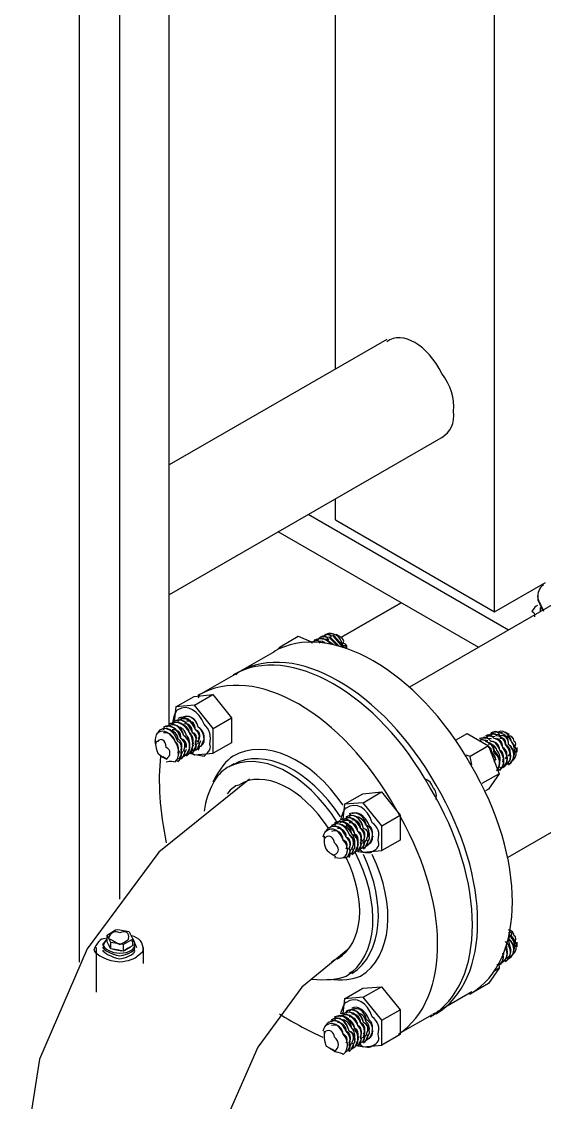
# Model space of a CAD drawing. Header units: inches. Extents: x 0.3 to 33.8, y 15.5 to 37.1.
# Drawn here: x 25.268 to 26.199, y 26.556 to 28.482 of the extents above; entities that cross this region are included whole.
import ezdxf

# ---------------------------------------------------------------- set-up
doc = ezdxf.new("R2010")
doc.units = ezdxf.units.IN
doc.header["$MEASUREMENT"] = 0

# ---------------------------------------------------------------- blocks, each defined once
blk = doc.blocks.new('60298_1')
at = {"transparency": 33554687}
for points in [[(26.1106, 27.4306), (26.1106, 31.1095)], [(25.8271, 27.8633), (25.8271, 30.575)], [(25.5312, 27.2297), (25.5312, 30.1722)], [(25.4429, 30.121), (25.4429, 26.9183)], [(25.3716, 26.8062), (25.3716, 30.0803)], [(25.9185, 27.916), (25.5312, 27.6924)], [(27.0505, 27.9263), (25.9588, 27.2963)], [(26.0187, 27.7425), (25.5312, 27.461)], [(25.8271, 27.5943), (25.8271, 27.632)], [(27.2261, 27.6232), (26.1344, 26.9926)], [(26.1354, 27.398), (25.7786, 27.6036)], [(25.8271, 27.5943), (26.1106, 27.4306)], [(26.0822, 27.367), (25.7254, 27.5731)], [(26.1106, 27.4306), (26.201, 27.4827)], [(26.1876, 27.4595), (26.1876, 27.4517)], [(26.1876, 27.4517), (26.1958, 27.4331)], [(25.9443, 27.4466), (25.8369, 27.3846)], [(25.8369, 27.3846), (25.9443, 27.4466)], [(26.1917, 27.4383), (26.1917, 27.4306)], [(25.7285, 27.3681), (25.761, 27.3872)], [(25.761, 27.3872), (25.7848, 27.3769)], [(25.7884, 27.3784), (25.7884, 27.3784)], [(25.8044, 27.3774), (25.7889, 27.3789)], [(25.7946, 27.382), (25.7946, 27.382)], [(25.8111, 27.381), (25.7956, 27.3825)], [(25.8013, 27.3856), (25.8013, 27.3856)], [(25.8173, 27.3846), (25.8018, 27.3861)], [(25.808, 27.3748), (25.8044, 27.3774)], [(25.809, 27.3748), (25.8059, 27.3763)], [(25.8065, 27.3753), (25.8065, 27.3753)], [(25.8075, 27.3892), (25.8075, 27.3892)], [(25.824, 27.3882), (25.8085, 27.3898)], [(25.8194, 27.3727), (25.8101, 27.3805)], [(25.8209, 27.3727), (25.8111, 27.381)], [(25.823, 27.3722), (25.8121, 27.38)], [(25.8307, 27.3701), (25.8168, 27.3841)], [(25.8323, 27.3696), (25.8173, 27.3846)], [(25.8338, 27.3691), (25.8189, 27.3841)], [(25.8411, 27.367), (25.823, 27.3877)], [(25.8421, 27.367), (25.824, 27.3882)], [(25.8436, 27.3665), (25.825, 27.3877)], [(25.8364, 27.3851), (25.8287, 27.3898)], [(25.6577, 27.3247), (25.7197, 27.3603)], [(25.7285, 27.3681), (25.7233, 27.3624)], [(25.7305, 27.366), (25.7305, 27.366)], [(25.649, 27.3195), (25.587, 27.2839)], [(25.5431, 27.2612), (25.5756, 27.2798)], [(25.5756, 27.2798), (25.6087, 27.2829)], [(25.5761, 27.2638), (25.6087, 27.2829)], [(25.6087, 27.2829), (25.6422, 27.2416)], [(25.5431, 27.2612), (25.54, 27.2343)], [(25.5761, 27.2638), (25.5431, 27.2612)], [(25.6092, 27.2224), (25.5761, 27.2638)], [(25.5498, 27.2405), (25.5498, 27.2405)], [(25.5565, 27.2441), (25.5565, 27.2441)], [(25.6092, 27.2224), (25.6422, 27.2416)], [(25.6422, 27.2416), (25.6422, 27.1971)], [(25.5178, 27.2219), (25.5178, 27.2219)], [(25.524, 27.2255), (25.524, 27.2255)], [(25.5307, 27.2297), (25.5307, 27.2297)], [(25.5369, 27.2333), (25.5369, 27.2333)], [(25.54, 27.2354), (25.54, 27.2354)], [(25.5436, 27.2369), (25.5436, 27.2369)], [(25.6092, 27.1786), (25.6092, 27.2224)], [(25.5069, 27.1951), (25.5069, 27.2039)], [(25.5813, 27.1982), (25.5813, 27.2013)], [(25.5813, 27.1863), (25.5875, 27.2008)], [(25.5875, 27.1899), (25.5942, 27.2044)], [(25.5875, 27.2023), (25.5875, 27.2023)], [(26.0419, 27.2023), (26.0616, 27.2137)], [(26.0616, 27.2137), (26.0998, 27.1915)], [(26.0987, 27.2002), (26.0858, 27.2028)], [(26.0977, 27.1997), (26.0864, 27.2023)], [(26.0884, 27.2049), (26.0884, 27.2049)], [(26.1049, 27.2039), (26.0894, 27.2054)], [(26.0951, 27.2085), (26.0951, 27.2085)], [(26.1117, 27.2075), (26.0956, 27.209)], [(26.1013, 27.2121), (26.1013, 27.2121)], [(26.1179, 27.2111), (26.1024, 27.2126)], [(26.108, 27.2157), (26.108, 27.2157)], [(26.1246, 27.2147), (26.1086, 27.2162)], [(26.1086, 27.2018), (26.1086, 27.2018)], [(26.1153, 27.2054), (26.1153, 27.2054)], [(26.1215, 27.209), (26.1215, 27.209)], [(26.1282, 27.2132), (26.1282, 27.2132)], [(26.137, 27.2116), (26.1292, 27.2162)], [(25.5483, 27.1765), (25.5493, 27.1827)], [(25.5488, 27.1677), (25.5555, 27.1822)], [(25.5555, 27.1713), (25.5617, 27.1858)], [(25.5555, 27.1837), (25.5555, 27.1837)], [(25.5617, 27.1755), (25.5684, 27.1894)], [(25.5617, 27.1873), (25.5617, 27.1873)], [(25.5684, 27.1791), (25.5746, 27.1935)], [(25.5684, 27.1909), (25.5684, 27.1909)], [(25.5699, 27.1801), (25.5761, 27.1755)], [(25.5746, 27.1946), (25.5751, 27.1977)], [(25.5746, 27.1827), (25.5813, 27.1971)], [(25.5746, 27.1827), (25.5746, 27.1827)], [(25.5813, 27.1863), (25.5813, 27.1863)], [(25.5875, 27.1899), (25.5875, 27.1899)], [(25.6422, 27.1971), (25.6092, 27.1786)], [(26.0998, 27.1915), (26.0672, 27.1724)], [(26.0998, 27.1915), (26.1189, 27.1419)], [(26.1024, 27.1982), (26.1024, 27.1982)], [(26.1132, 27.1662), (26.1034, 27.1863)], [(26.1499, 27.1889), (26.1499, 27.1801)], [(25.5198, 27.1724), (25.5276, 27.1677)], [(25.5488, 27.1677), (25.5488, 27.1677)], [(25.5555, 27.1713), (25.5555, 27.1713)], [(25.5617, 27.1755), (25.5617, 27.1755)], [(25.5684, 27.1791), (25.5684, 27.1791)], [(25.5761, 27.1755), (25.6092, 27.1786)], [(26.0672, 27.1724), (26.06, 27.1749)], [(26.0698, 27.1579), (26.0672, 27.1724)], [(26.139, 27.1615), (26.139, 27.1615)], [(25.6469, 27.1594), (25.6381, 27.1543)], [(26.1189, 27.1419), (26.0879, 27.1243)], [(26.1189, 27.1419), (26.0998, 27.1145)], [(26.1199, 27.1507), (26.1199, 27.1507)], [(26.1261, 27.1543), (26.1261, 27.1543)], [(26.1328, 27.1579), (26.1328, 27.1579)], [(25.6743, 27.1321), (25.5126, 27.0019), (25.3851, 26.83), (25.2999, 26.6332), (25.2684, 26.4282)], [(25.8431, 27.0877), (25.8762, 27.1063)], [(25.8762, 27.1063), (25.9092, 27.1094)], [(25.8767, 27.0902), (25.9092, 27.1094)], [(25.9092, 27.1094), (25.9423, 27.068)], [(26.0998, 27.1145), (26.0941, 27.1114)], [(25.8431, 27.0877), (25.8405, 27.0608)], [(25.8767, 27.0902), (25.8431, 27.0877)], [(25.9097, 27.0489), (25.8767, 27.0902)], [(25.8504, 27.067), (25.8504, 27.067)], [(25.8565, 27.0711), (25.8565, 27.0711)], [(25.9097, 27.0489), (25.9423, 27.068)], [(25.9423, 27.068), (25.9423, 27.0236)], [(25.8178, 27.0484), (25.8178, 27.0484)], [(25.8245, 27.0525), (25.8245, 27.0525)], [(25.8307, 27.0562), (25.8307, 27.0562)], [(25.8374, 27.0598), (25.8374, 27.0598)], [(25.8436, 27.0634), (25.8436, 27.0634)], [(25.9097, 27.005), (25.9097, 27.0489)], [(25.8075, 27.0216), (25.8075, 27.0303)], [(25.8813, 27.0128), (25.888, 27.0272)], [(25.888, 27.0169), (25.8942, 27.0309)], [(25.888, 27.0288), (25.888, 27.0288)], [(25.8488, 27.003), (25.8493, 27.0092)], [(25.8493, 26.9942), (25.856, 27.0087)], [(25.8555, 26.9983), (25.8622, 27.0123)], [(25.8555, 27.0102), (25.8555, 27.0102)], [(25.8622, 27.0019), (25.8684, 27.0164)], [(25.8622, 27.0138), (25.8622, 27.0138)], [(25.8684, 27.0056), (25.8751, 27.02)], [(25.8684, 27.0174), (25.8684, 27.0174)], [(25.8705, 27.0071), (25.8767, 27.0019)], [(25.8751, 27.021), (25.8751, 27.0241)], [(25.8751, 27.0092), (25.8813, 27.0236)], [(25.8751, 27.0092), (25.8751, 27.0092)], [(25.8813, 27.0252), (25.8813, 27.0252)], [(25.8813, 27.0128), (25.8813, 27.0128)], [(25.888, 27.0169), (25.888, 27.0169)], [(25.9423, 27.0236), (25.9097, 27.005)], [(25.8204, 26.9988), (25.8281, 26.9942)], [(25.8493, 26.9942), (25.8493, 26.9942)], [(25.8555, 26.9983), (25.8555, 26.9983)], [(25.8622, 27.0019), (25.8622, 27.0019)], [(25.8684, 27.0056), (25.8684, 27.0056)], [(25.8767, 27.0019), (25.9097, 27.005)], [(25.4207, 26.8542), (25.4357, 26.8635)], [(25.4269, 26.8408), (25.4207, 26.8542)], [(25.4207, 26.8424), (25.4207, 26.8542)], [(25.4357, 26.8635), (25.4398, 26.8641)], [(25.4398, 26.8641), (25.4599, 26.8604)], [(25.4599, 26.8604), (25.4599, 26.8604)], [(25.4599, 26.8599), (25.4661, 26.847)], [(25.414, 26.8367), (25.4207, 26.8481)], [(25.414, 26.8367), (25.414, 26.832)], [(25.4238, 26.8362), (25.4207, 26.8424)], [(25.4233, 26.8377), (25.4253, 26.8326)], [(25.4383, 26.8279), (25.4269, 26.8295), (25.4238, 26.8362)], [(25.4496, 26.8377), (25.4269, 26.8408)], [(25.4269, 26.8295), (25.4269, 26.8408)], [(25.4661, 26.847), (25.4496, 26.8377)], [(25.4496, 26.8258), (25.4496, 26.8377)], [(25.4522, 26.8274), (25.462, 26.8331)], [(25.4661, 26.8357), (25.4579, 26.831)], [(25.4656, 26.8486), (25.4729, 26.832)], [(25.4661, 26.8357), (25.4661, 26.847)], [(26.1333, 26.8238), (26.1318, 26.8367)], [(26.1401, 26.8274), (26.1349, 26.8481)], [(26.1499, 26.8419), (26.1499, 26.8331)], [(25.4016, 26.7525), (25.4016, 26.832)], [(25.431, 26.8289), (25.4465, 26.8264)], [(25.4496, 26.8258), (25.4383, 26.8279)], [(25.4579, 26.831), (25.4496, 26.8258)], [(25.4853, 26.8036), (25.4853, 26.832)], [(25.8493, 26.8284), (25.7672, 26.7613), (25.6887, 26.6544), (25.6355, 26.533), (25.6185, 26.4282)], [(26.1271, 26.8196), (26.1271, 26.8238)], [(26.139, 26.815), (26.139, 26.815)], [(26.1189, 26.7954), (26.0998, 26.768)], [(26.1189, 26.7954), (26.1091, 26.7892)], [(26.1179, 26.8031), (26.1189, 26.7954)], [(26.1199, 26.8036), (26.1199, 26.8036)], [(26.1261, 26.8073), (26.1261, 26.8073)], [(26.1328, 26.8114), (26.1328, 26.8114)], [(25.8596, 26.7907), (25.8509, 26.7856)], [(25.8431, 26.7406), (25.8762, 26.7597)], [(25.8762, 26.7597), (25.9092, 26.7623)], [(25.8767, 26.7437), (25.9092, 26.7623)], [(25.9092, 26.7623), (25.9423, 26.721)], [(26.0998, 26.768), (26.0672, 26.7489)], [(25.8431, 26.7406), (25.8405, 26.7143)], [(25.8767, 26.7437), (25.8431, 26.7406)], [(25.9097, 26.7024), (25.8767, 26.7437)], [(26.0079, 26.7174), (26.0698, 26.7535)], [(26.0641, 26.7499), (26.0672, 26.7489)], [(26.0672, 26.7489), (26.0688, 26.7525)], [(25.8504, 26.7205), (25.8504, 26.7205)], [(25.8565, 26.7241), (25.8565, 26.7241)], [(25.9097, 26.7024), (25.9423, 26.721)], [(25.9423, 26.721), (25.9423, 26.6771)], [(25.8178, 26.7019), (25.8178, 26.7019)], [(25.8245, 26.7055), (25.8245, 26.7055)], [(25.8307, 26.7091), (25.8307, 26.7091)], [(25.8374, 26.7128), (25.8374, 26.7128)], [(25.8436, 26.7164), (25.8436, 26.7164)], [(25.9097, 26.658), (25.9097, 26.7024)], [(25.9991, 26.7122), (25.9433, 26.6802)], [(25.8075, 26.6745), (25.8075, 26.6833)], [(25.8813, 26.6663), (25.888, 26.6802)], [(25.888, 26.6699), (25.8942, 26.6843)], [(25.888, 26.6818), (25.888, 26.6818)], [(25.8488, 26.6559), (25.8493, 26.6621)], [(25.8493, 26.6477), (25.856, 26.6616)], [(25.8555, 26.6513), (25.8622, 26.6658)], [(25.8555, 26.6632), (25.8555, 26.6632)], [(25.8622, 26.6668), (25.8622, 26.6699)], [(25.8622, 26.6549), (25.8684, 26.6694)], [(25.8684, 26.6704), (25.8689, 26.6735)], [(25.8684, 26.6585), (25.8751, 26.673)], [(25.8705, 26.6601), (25.8767, 26.6549)], [(25.8751, 26.6627), (25.8813, 26.6766)], [(25.8751, 26.6745), (25.8751, 26.6745)], [(25.8751, 26.6627), (25.8751, 26.6627)], [(25.8813, 26.6782), (25.8813, 26.6782)], [(25.8813, 26.6663), (25.8813, 26.6663)], [(25.888, 26.6699), (25.888, 26.6699)], [(25.9423, 26.6771), (25.9097, 26.658)], [(25.8204, 26.6518), (25.8281, 26.6472)], [(25.8493, 26.6477), (25.8493, 26.6477)], [(25.8555, 26.6513), (25.8555, 26.6513)], [(25.8622, 26.6549), (25.8622, 26.6549)], [(25.8684, 26.6585), (25.8684, 26.6585)], [(25.8767, 26.6549), (25.9097, 26.658)]]:
    blk.add_lwpolyline(points, dxfattribs=at)
for points, knots in [([(26.0373, 27.7879), (26.0399, 27.8103), (26.0324, 27.8354), (26.0166, 27.855), (25.9915, 27.9062), (25.9467, 27.9321), (25.9185, 27.9119)], [0, 0, 0, 0, 1, 1, 1, 2, 2, 2, 2]), ([(26.1974, 27.4781), (26.1925, 27.4761), (26.1878, 27.4681), (26.187, 27.4574), (26.1878, 27.4513), (26.1927, 27.4431), (26.1974, 27.4316)], [0, 0, 0, 0, 1, 1, 1, 2, 2, 2, 2]), ([(26.187, 27.4419), (26.1838, 27.4413), (26.181, 27.4367), (26.1767, 27.4316), (26.181, 27.4297), (26.1816, 27.4276), (26.1819, 27.4213)], [0, 0, 0, 0, 1, 1, 1, 2, 2, 2, 2]), ([(25.8462, 27.3645), (25.8468, 27.3683), (25.8454, 27.3714), (25.8411, 27.3696), (25.8359, 27.3879), (25.8232, 27.3955), (25.8101, 27.3903)], [0, 0, 0, 0, 1, 1, 1, 2, 2, 2, 2]), ([(26.0683, 26.7499), (26.167, 26.8094), (26.167, 26.9906), (26.0683, 27.1579), (25.9735, 27.3258), (25.8166, 27.4164), (25.7171, 27.3593)], [0, 0, 0, 0, 1, 1, 1, 2, 2, 2, 2]), ([(25.7997, 27.3748), (25.7982, 27.3803), (25.7926, 27.3809), (25.7843, 27.3748), (25.7877, 27.3781), (25.787, 27.3776), (25.7843, 27.3748)], [0, 0, 0, 0, 1, 1, 1, 2, 2, 2, 2]), ([(25.8101, 27.38), (25.8047, 27.384), (25.799, 27.3846), (25.7946, 27.38), (25.7939, 27.3817), (25.7931, 27.381), (25.7894, 27.38)], [0, 0, 0, 0, 1, 1, 1, 2, 2, 2, 2]), ([(25.8152, 27.38), (25.8111, 27.3878), (25.8055, 27.3883), (25.7997, 27.3851), (25.8004, 27.3854), (25.7995, 27.3847), (25.7946, 27.38)], [0, 0, 0, 0, 1, 1, 1, 2, 2, 2, 2]), ([(25.8204, 27.3851), (25.8175, 27.3915), (25.8119, 27.392), (25.8049, 27.3851), (25.8068, 27.3891), (25.806, 27.3884), (25.8049, 27.3851)], [0, 0, 0, 0, 1, 1, 1, 2, 2, 2, 2]), ([(25.8462, 27.3645), (25.8494, 27.3681), (25.848, 27.372), (25.8411, 27.3748), (25.8435, 27.3798), (25.8402, 27.3834), (25.8359, 27.3851)], [0, 0, 0, 0, 1, 1, 1, 2, 2, 2, 2]), ([(26.0011, 26.7138), (26.0053, 26.7161), (26.0068, 26.7169), (26.0063, 26.7138), (26.1051, 26.7737), (26.1051, 26.9548), (26.0063, 27.1217), (25.9115, 27.2901), (25.7546, 27.3806), (25.6551, 27.3231), (25.6564, 27.3239), (25.6549, 27.323), (25.65, 27.318)], [0, 0, 0, 0, 1, 1, 1, 2, 2, 2, 3, 3, 3, 4, 4, 4, 4]), ([(25.934, 27.0804), (25.8407, 27.2492), (25.6838, 27.3398), (25.5829, 27.2818), (25.5858, 27.2831), (25.5845, 27.2824), (25.5829, 27.2767)], [0, 0, 0, 0, 1, 1, 1, 2, 2, 2, 2]), ([(25.6035, 27.194), (25.6066, 27.2092), (25.6031, 27.221), (25.5932, 27.2302), (25.5839, 27.2542), (25.5629, 27.2663), (25.5467, 27.256), (25.5431, 27.2549), (25.5396, 27.2461), (25.5364, 27.2302)], [0, 0, 0, 0, 1, 1, 1, 2, 2, 2, 3, 3, 3, 3]), ([(25.5777, 27.194), (25.5814, 27.2041), (25.5791, 27.2119), (25.5725, 27.2147), (25.5663, 27.2341), (25.5523, 27.2421), (25.5415, 27.2354)], [0, 0, 0, 0, 1, 1, 1, 2, 2, 2, 2]), ([(25.5829, 27.1992), (25.5878, 27.2078), (25.5855, 27.2156), (25.5777, 27.2199), (25.5727, 27.2378), (25.5587, 27.2459), (25.5467, 27.2405)], [0, 0, 0, 0, 1, 1, 1, 2, 2, 2, 2]), ([(25.5829, 27.1992), (25.587, 27.2073), (25.5847, 27.2152), (25.5777, 27.2199), (25.5719, 27.2373), (25.5579, 27.2454), (25.5467, 27.2354), (25.5483, 27.2399), (25.5475, 27.2392), (25.5467, 27.2354)], [0, 0, 0, 0, 1, 1, 1, 2, 2, 2, 3, 3, 3, 3]), ([(25.5932, 27.2044), (25.5943, 27.2115), (25.592, 27.2193), (25.5829, 27.225), (25.5792, 27.2415), (25.5652, 27.2496), (25.5519, 27.2405)], [0, 0, 0, 0, 1, 1, 1, 2, 2, 2, 2]), ([(25.5932, 27.1992), (25.5935, 27.211), (25.5912, 27.2189), (25.5829, 27.225), (25.5784, 27.241), (25.5643, 27.2491), (25.5519, 27.2405), (25.5548, 27.2436), (25.5539, 27.2429), (25.5519, 27.2405)], [0, 0, 0, 0, 1, 1, 1, 2, 2, 2, 3, 3, 3, 3]), ([(25.5519, 27.1786), (25.5549, 27.1887), (25.5525, 27.1966), (25.5467, 27.1992), (25.5397, 27.2187), (25.5257, 27.2268), (25.5157, 27.2199), (25.5152, 27.2208), (25.5137, 27.2191), (25.5106, 27.2147)], [0, 0, 0, 0, 1, 1, 1, 2, 2, 2, 3, 3, 3, 3]), ([(25.5519, 27.1786), (25.5557, 27.1892), (25.5533, 27.197), (25.5467, 27.1992), (25.5405, 27.2192), (25.5265, 27.2273), (25.5157, 27.2199)], [0, 0, 0, 0, 1, 1, 1, 2, 2, 2, 2]), ([(25.557, 27.1837), (25.5621, 27.1929), (25.5598, 27.2008), (25.5519, 27.2044), (25.547, 27.2229), (25.533, 27.231), (25.5209, 27.225)], [0, 0, 0, 0, 1, 1, 1, 2, 2, 2, 2]), ([(25.557, 27.1837), (25.5613, 27.1924), (25.559, 27.2003), (25.5519, 27.2044), (25.5462, 27.2224), (25.5322, 27.2305), (25.5209, 27.225), (25.5226, 27.225), (25.5217, 27.2243), (25.5209, 27.2199)], [0, 0, 0, 0, 1, 1, 1, 2, 2, 2, 3, 3, 3, 3]), ([(25.5674, 27.1889), (25.5685, 27.1966), (25.5662, 27.2045), (25.557, 27.2095), (25.5534, 27.2266), (25.5394, 27.2347), (25.526, 27.225)], [0, 0, 0, 0, 1, 1, 1, 2, 2, 2, 2]), ([(25.5674, 27.1889), (25.5677, 27.1962), (25.5654, 27.204), (25.557, 27.2095), (25.5526, 27.2262), (25.5386, 27.2342), (25.526, 27.225), (25.529, 27.2287), (25.5282, 27.228), (25.526, 27.225)], [0, 0, 0, 0, 1, 1, 1, 2, 2, 2, 3, 3, 3, 3]), ([(25.5725, 27.1889), (25.5742, 27.1999), (25.5718, 27.2077), (25.5674, 27.2147), (25.5591, 27.2299), (25.545, 27.238), (25.5364, 27.2302), (25.5355, 27.2324), (25.5346, 27.2317), (25.5312, 27.2302)], [0, 0, 0, 0, 1, 1, 1, 2, 2, 2, 3, 3, 3, 3]), ([(25.5519, 27.1837), (25.5558, 27.1922), (25.5538, 27.1988), (25.5467, 27.2044), (25.5462, 27.212), (25.5404, 27.2176), (25.5312, 27.2199)], [0, 0, 0, 0, 1, 1, 1, 2, 2, 2, 2]), ([(25.5777, 27.194), (25.5806, 27.2036), (25.5783, 27.2114), (25.5725, 27.2147), (25.5655, 27.2336), (25.5515, 27.2417), (25.5415, 27.2354), (25.5419, 27.2361), (25.541, 27.2355), (25.5364, 27.2302)], [0, 0, 0, 0, 1, 1, 1, 2, 2, 2, 3, 3, 3, 3]), ([(25.5725, 27.1889), (25.575, 27.2003), (25.5726, 27.2082), (25.5674, 27.2147), (25.5599, 27.2303), (25.5458, 27.2384), (25.5364, 27.2302)], [0, 0, 0, 0, 1, 1, 1, 2, 2, 2, 2]), ([(25.5622, 27.1889), (25.5622, 27.1959), (25.5603, 27.2026), (25.5519, 27.2044), (25.5527, 27.2157), (25.5469, 27.2213), (25.5364, 27.2199)], [0, 0, 0, 0, 1, 1, 1, 2, 2, 2, 2]), ([(25.5674, 27.1889), (25.5687, 27.1997), (25.5667, 27.2063), (25.5622, 27.2095), (25.5591, 27.2194), (25.5533, 27.225), (25.5467, 27.225)], [0, 0, 0, 0, 1, 1, 1, 2, 2, 2, 2]), ([(25.5725, 27.194), (25.5751, 27.2034), (25.5732, 27.21), (25.5674, 27.2147), (25.5655, 27.2232), (25.5598, 27.2288), (25.5519, 27.2302)], [0, 0, 0, 0, 1, 1, 1, 2, 2, 2, 2]), ([(25.5777, 27.1992), (25.5816, 27.2071), (25.5796, 27.2137), (25.5725, 27.2147), (25.572, 27.2269), (25.5662, 27.2325), (25.557, 27.2302)], [0, 0, 0, 0, 1, 1, 1, 2, 2, 2, 2]), ([(25.5829, 27.2044), (25.588, 27.2108), (25.586, 27.2174), (25.5777, 27.2199), (25.5784, 27.2306), (25.5726, 27.2362), (25.5622, 27.2354)], [0, 0, 0, 0, 1, 1, 1, 2, 2, 2, 2]), ([(25.526, 27.1631), (25.5334, 27.1648), (25.5387, 27.1643), (25.5415, 27.1631), (25.5507, 27.1712), (25.5507, 27.1864), (25.5415, 27.1992), (25.5345, 27.2144), (25.5213, 27.222), (25.5106, 27.2147), (25.5093, 27.2151), (25.5071, 27.2103), (25.5054, 27.1992)], [0, 0, 0, 0, 1, 1, 1, 2, 2, 2, 3, 3, 3, 4, 4, 4, 4]), ([(25.526, 27.1682), (25.5244, 27.1685), (25.5161, 27.1733), (25.5106, 27.1786), (25.5058, 27.191), (25.5058, 27.2007), (25.5106, 27.1992), (25.5161, 27.2066), (25.5244, 27.2018), (25.526, 27.1889), (25.5347, 27.184), (25.5347, 27.1744), (25.526, 27.1682)], [0, 0, 0, 0, 1, 1, 1, 2, 2, 2, 3, 3, 3, 4, 4, 4, 4]), ([(25.5467, 27.1786), (25.5494, 27.1885), (25.5474, 27.1951), (25.5415, 27.1992), (25.5389, 27.2098), (25.5316, 27.216), (25.5209, 27.2147)], [0, 0, 0, 0, 1, 1, 1, 2, 2, 2, 2]), ([(25.5725, 27.1837), (25.5786, 27.1853), (25.5796, 27.1857), (25.5777, 27.1837), (25.5847, 27.1886), (25.587, 27.1938), (25.5829, 27.1992)], [0, 0, 0, 0, 1, 1, 1, 2, 2, 2, 2]), ([(25.5829, 27.1837), (25.585, 27.189), (25.5861, 27.1894), (25.5829, 27.1889), (25.5912, 27.1923), (25.5935, 27.1975), (25.5932, 27.1992)], [0, 0, 0, 0, 1, 1, 1, 2, 2, 2, 2]), ([(26.1044, 27.1992), (26.0986, 27.2069), (26.093, 27.2075), (26.0838, 27.2044), (26.0879, 27.2045), (26.0871, 27.2038), (26.0838, 27.1992)], [0, 0, 0, 0, 1, 1, 1, 2, 2, 2, 2]), ([(26.1096, 27.2044), (26.105, 27.2106), (26.0994, 27.2112), (26.0941, 27.2044), (26.0943, 27.2082), (26.0935, 27.2075), (26.0889, 27.2044)], [0, 0, 0, 0, 1, 1, 1, 2, 2, 2, 2]), ([(26.1148, 27.2095), (26.1115, 27.2143), (26.1059, 27.2149), (26.0993, 27.2095), (26.1008, 27.212), (26.0999, 27.2113), (26.0941, 27.2095)], [0, 0, 0, 0, 1, 1, 1, 2, 2, 2, 2]), ([(26.1148, 27.1476), (26.123, 27.1578), (26.1216, 27.1714), (26.1096, 27.1837), (26.1103, 27.1909), (26.1047, 27.1969), (26.0941, 27.1992)], [0, 0, 0, 0, 1, 1, 1, 2, 2, 2, 2]), ([(26.1148, 27.1476), (26.1221, 27.1586), (26.1205, 27.1715), (26.1096, 27.1786), (26.1095, 27.1905), (26.1039, 27.1964), (26.0941, 27.1992)], [0, 0, 0, 0, 1, 1, 1, 2, 2, 2, 2]), ([(26.1199, 27.2095), (26.1179, 27.2181), (26.1123, 27.2186), (26.1044, 27.2147), (26.1072, 27.2157), (26.1063, 27.215), (26.1044, 27.2095)], [0, 0, 0, 0, 1, 1, 1, 2, 2, 2, 2]), ([(26.1199, 27.1476), (26.1296, 27.1563), (26.1296, 27.1725), (26.1199, 27.1837), (26.1168, 27.1947), (26.1111, 27.2006), (26.1044, 27.1992)], [0, 0, 0, 0, 1, 1, 1, 2, 2, 2, 2]), ([(26.1148, 27.1476), (26.1188, 27.1502), (26.1195, 27.1505), (26.1199, 27.1476), (26.1288, 27.1559), (26.1288, 27.172), (26.1199, 27.1837), (26.116, 27.1942), (26.1103, 27.2001), (26.1044, 27.1992)], [0, 0, 0, 0, 1, 1, 1, 2, 2, 2, 3, 3, 3, 3]), ([(26.1251, 27.1631), (26.1282, 27.1732), (26.1262, 27.181), (26.1199, 27.1837), (26.1186, 27.1942), (26.1138, 27.1992), (26.1044, 27.1992)], [0, 0, 0, 0, 1, 1, 1, 2, 2, 2, 2]), ([(26.1251, 27.1527), (26.136, 27.16), (26.136, 27.1762), (26.1251, 27.1889), (26.1232, 27.1984), (26.1176, 27.2043), (26.1096, 27.2044)], [0, 0, 0, 0, 1, 1, 1, 2, 2, 2, 2]), ([(26.1199, 27.1527), (26.1246, 27.1536), (26.1256, 27.154), (26.1251, 27.1527), (26.1352, 27.1596), (26.1352, 27.1757), (26.1251, 27.1889), (26.1224, 27.1979), (26.1168, 27.2038), (26.1096, 27.2044)], [0, 0, 0, 0, 1, 1, 1, 2, 2, 2, 3, 3, 3, 3]), ([(26.1406, 27.1631), (26.1523, 27.1724), (26.152, 27.1872), (26.1406, 27.1992), (26.1362, 27.2145), (26.1236, 27.2221), (26.1148, 27.2147)], [0, 0, 0, 0, 1, 1, 1, 2, 2, 2, 2]), ([(26.1302, 27.1579), (26.1424, 27.1638), (26.1424, 27.1799), (26.1302, 27.194), (26.1297, 27.2021), (26.124, 27.208), (26.1148, 27.2095)], [0, 0, 0, 0, 1, 1, 1, 2, 2, 2, 2]), ([(26.1251, 27.1527), (26.131, 27.1574), (26.1321, 27.1578), (26.1302, 27.1579), (26.1416, 27.1633), (26.1416, 27.1795), (26.1302, 27.194), (26.1288, 27.2016), (26.1232, 27.2076), (26.1148, 27.2095)], [0, 0, 0, 0, 1, 1, 1, 2, 2, 2, 3, 3, 3, 3]), ([(26.1302, 27.1682), (26.1346, 27.1769), (26.1326, 27.1847), (26.1251, 27.1889), (26.125, 27.1979), (26.1203, 27.2029), (26.1148, 27.2044)], [0, 0, 0, 0, 1, 1, 1, 2, 2, 2, 2]), ([(26.1354, 27.1579), (26.1489, 27.1675), (26.1489, 27.1836), (26.1354, 27.194), (26.1361, 27.2058), (26.1305, 27.2117), (26.1199, 27.2147)], [0, 0, 0, 0, 1, 1, 1, 2, 2, 2, 2]), ([(26.1354, 27.1579), (26.1375, 27.1611), (26.1385, 27.1615), (26.1354, 27.1579), (26.1481, 27.167), (26.1481, 27.1832), (26.1354, 27.194), (26.1353, 27.2053), (26.1297, 27.2113), (26.1199, 27.2095)], [0, 0, 0, 0, 1, 1, 1, 2, 2, 2, 3, 3, 3, 3]), ([(26.1354, 27.1734), (26.141, 27.1806), (26.1391, 27.1884), (26.1302, 27.194), (26.1315, 27.2016), (26.1267, 27.2066), (26.1199, 27.2044)], [0, 0, 0, 0, 1, 1, 1, 2, 2, 2, 2]), ([(26.1457, 27.1734), (26.1475, 27.1843), (26.1455, 27.1922), (26.1406, 27.1992), (26.1379, 27.2053), (26.1332, 27.2103), (26.1251, 27.2095)], [0, 0, 0, 0, 1, 1, 1, 2, 2, 2, 2]), ([(26.1457, 27.1889), (26.1502, 27.1932), (26.1488, 27.1979), (26.1457, 27.1992), (26.1439, 27.2064), (26.1405, 27.2099), (26.1354, 27.2095)], [0, 0, 0, 0, 1, 1, 1, 2, 2, 2, 2]), ([(25.5467, 27.1682), (25.5528, 27.1704), (25.5539, 27.1708), (25.5519, 27.1682), (25.559, 27.1737), (25.5613, 27.1789), (25.557, 27.1837)], [0, 0, 0, 0, 1, 1, 1, 2, 2, 2, 2]), ([(25.557, 27.1734), (25.5593, 27.1741), (25.5603, 27.1745), (25.557, 27.1734), (25.5654, 27.1775), (25.5677, 27.1826), (25.5674, 27.1889)], [0, 0, 0, 0, 1, 1, 1, 2, 2, 2, 2]), ([(25.5622, 27.1734), (25.5657, 27.1778), (25.5667, 27.1782), (25.5674, 27.1786), (25.5718, 27.1812), (25.5742, 27.1863), (25.5725, 27.1889)], [0, 0, 0, 0, 1, 1, 1, 2, 2, 2, 2]), ([(25.5674, 27.1786), (25.5722, 27.1816), (25.5732, 27.1819), (25.5725, 27.1786), (25.5783, 27.1849), (25.5806, 27.19), (25.5777, 27.194)], [0, 0, 0, 0, 1, 1, 1, 2, 2, 2, 2]), ([(25.5674, 27.1786), (25.5806, 27.175), (25.59, 27.1736), (25.5932, 27.1734), (25.6031, 27.1811), (25.6066, 27.1889), (25.6035, 27.194)], [0, 0, 0, 0, 1, 1, 1, 2, 2, 2, 2]), ([(25.8411, 27.0856), (25.7829, 27.1698), (25.7018, 27.2056), (25.6448, 27.1734), (25.6332, 27.166), (25.6206, 27.1504), (25.6087, 27.1269)], [0, 0, 0, 0, 1, 1, 1, 2, 2, 2, 2]), ([(26.1199, 27.1631), (26.1217, 27.1695), (26.1198, 27.1773), (26.1148, 27.1837), (26.1121, 27.1905), (26.1074, 27.1955), (26.0993, 27.194)], [0, 0, 0, 0, 1, 1, 1, 2, 2, 2, 2]), ([(26.1096, 27.1631), (26.1145, 27.1687), (26.1125, 27.175), (26.1044, 27.1786), (26.1067, 27.1851), (26.1035, 27.1889), (26.0993, 27.1889)], [0, 0, 0, 0, 1, 1, 1, 2, 2, 2, 2]), ([(25.5415, 27.1631), (25.5444, 27.1661), (25.5465, 27.1666), (25.5467, 27.1631), (25.5525, 27.17), (25.5549, 27.1752), (25.5519, 27.1786)], [0, 0, 0, 0, 1, 1, 1, 2, 2, 2, 2]), ([(25.8307, 27.0546), (25.7745, 27.1437), (25.691, 27.1849), (25.6345, 27.1527), (25.6146, 27.1408), (25.5995, 27.1139), (25.5932, 27.0753)], [0, 0, 0, 0, 1, 1, 1, 2, 2, 2, 2]), ([(25.8152, 27.0443), (25.7667, 27.1176), (25.6985, 27.15), (25.6551, 27.1217), (25.6481, 27.1208), (25.6418, 27.1152), (25.6345, 27.1063)], [0, 0, 0, 0, 1, 1, 1, 2, 2, 2, 2]), ([(26.0063, 27.0959), (26.0081, 27.1061), (26.0056, 27.1127), (26.0011, 27.1166), (25.9985, 27.125), (25.9941, 27.1304), (25.9857, 27.1321)], [0, 0, 0, 0, 1, 1, 1, 2, 2, 2, 2]), ([(25.903, 27.0236), (25.9069, 27.0358), (25.9034, 27.0475), (25.8927, 27.0546), (25.8843, 27.0808), (25.8632, 27.0929), (25.8462, 27.0804), (25.8435, 27.0815), (25.84, 27.0726), (25.8359, 27.0598)], [0, 0, 0, 0, 1, 1, 1, 2, 2, 2, 3, 3, 3, 3]), ([(25.8875, 27.0236), (25.8882, 27.0343), (25.8859, 27.0422), (25.8772, 27.0443), (25.8731, 27.0643), (25.8591, 27.0724), (25.8462, 27.0649)], [0, 0, 0, 0, 1, 1, 1, 2, 2, 2, 2]), ([(25.8824, 27.0236), (25.8874, 27.0339), (25.8851, 27.0417), (25.8772, 27.0443), (25.8723, 27.0639), (25.8583, 27.072), (25.8462, 27.0649), (25.8487, 27.0664), (25.8479, 27.0657), (25.8462, 27.0598)], [0, 0, 0, 0, 1, 1, 1, 2, 2, 2, 3, 3, 3, 3]), ([(25.8927, 27.0288), (25.8939, 27.0376), (25.8915, 27.0454), (25.8824, 27.0494), (25.8787, 27.0676), (25.8647, 27.0757), (25.8514, 27.0701), (25.8552, 27.0701), (25.8543, 27.0695), (25.8514, 27.0649)], [0, 0, 0, 0, 1, 1, 1, 2, 2, 2, 3, 3, 3, 3]), ([(25.8927, 27.0288), (25.8947, 27.0381), (25.8923, 27.0459), (25.8875, 27.0494), (25.8795, 27.0681), (25.8655, 27.0761), (25.8565, 27.0701)], [0, 0, 0, 0, 1, 1, 1, 2, 2, 2, 2]), ([(25.8875, 27.0288), (25.8884, 27.0374), (25.8864, 27.044), (25.8824, 27.0494), (25.8788, 27.0572), (25.873, 27.0628), (25.8669, 27.0649)], [0, 0, 0, 0, 1, 1, 1, 2, 2, 2, 2]), ([(25.8514, 27.0081), (25.8553, 27.0153), (25.8529, 27.0231), (25.8462, 27.0288), (25.8401, 27.0453), (25.8261, 27.0534), (25.8152, 27.0443), (25.8156, 27.0473), (25.8141, 27.0457), (25.8101, 27.0391)], [0, 0, 0, 0, 1, 1, 1, 2, 2, 2, 3, 3, 3, 3]), ([(25.8514, 27.0081), (25.8561, 27.0158), (25.8537, 27.0236), (25.8462, 27.0288), (25.8409, 27.0458), (25.8269, 27.0538), (25.8152, 27.0443)], [0, 0, 0, 0, 1, 1, 1, 2, 2, 2, 2]), ([(25.8617, 27.0081), (25.8625, 27.0195), (25.8602, 27.0273), (25.8514, 27.034), (25.8474, 27.0495), (25.8334, 27.0576), (25.8204, 27.0494)], [0, 0, 0, 0, 1, 1, 1, 2, 2, 2, 2]), ([(25.8565, 27.0081), (25.8617, 27.019), (25.8594, 27.0269), (25.8514, 27.034), (25.8466, 27.049), (25.8326, 27.0571), (25.8204, 27.0494), (25.823, 27.0516), (25.8221, 27.0509), (25.8204, 27.0494)], [0, 0, 0, 0, 1, 1, 1, 2, 2, 2, 3, 3, 3, 3]), ([(25.8669, 27.0133), (25.8681, 27.0227), (25.8658, 27.0306), (25.8565, 27.034), (25.853, 27.0527), (25.839, 27.0608), (25.8256, 27.0546), (25.8294, 27.0553), (25.8285, 27.0546), (25.8256, 27.0494)], [0, 0, 0, 0, 1, 1, 1, 2, 2, 2, 3, 3, 3, 3]), ([(25.872, 27.0185), (25.8746, 27.0264), (25.8722, 27.0343), (25.8669, 27.0391), (25.8594, 27.0564), (25.8454, 27.0645), (25.8359, 27.0546), (25.8358, 27.059), (25.835, 27.0583), (25.8307, 27.0546)], [0, 0, 0, 0, 1, 1, 1, 2, 2, 2, 3, 3, 3, 3]), ([(25.8669, 27.0133), (25.8689, 27.0232), (25.8666, 27.031), (25.8617, 27.034), (25.8538, 27.0532), (25.8398, 27.0613), (25.8307, 27.0546)], [0, 0, 0, 0, 1, 1, 1, 2, 2, 2, 2]), ([(25.8772, 27.0185), (25.881, 27.0302), (25.8787, 27.038), (25.872, 27.0443), (25.8659, 27.0602), (25.8519, 27.0683), (25.8411, 27.0598), (25.8423, 27.0627), (25.8414, 27.062), (25.8359, 27.0598)], [0, 0, 0, 0, 1, 1, 1, 2, 2, 2, 3, 3, 3, 3]), ([(25.872, 27.0185), (25.8754, 27.0269), (25.873, 27.0348), (25.8669, 27.0391), (25.8602, 27.0569), (25.8462, 27.065), (25.8359, 27.0598)], [0, 0, 0, 0, 1, 1, 1, 2, 2, 2, 2]), ([(25.8772, 27.0236), (25.8818, 27.0306), (25.8795, 27.0385), (25.872, 27.0443), (25.8667, 27.0606), (25.8527, 27.0687), (25.8411, 27.0598)], [0, 0, 0, 0, 1, 1, 1, 2, 2, 2, 2]), ([(25.8617, 27.0133), (25.8626, 27.0225), (25.8607, 27.0291), (25.8565, 27.034), (25.8531, 27.0423), (25.8473, 27.0479), (25.8411, 27.0494)], [0, 0, 0, 0, 1, 1, 1, 2, 2, 2, 2]), ([(25.8669, 27.0185), (25.8691, 27.0262), (25.8671, 27.0328), (25.8617, 27.034), (25.8595, 27.046), (25.8537, 27.0516), (25.8462, 27.0494)], [0, 0, 0, 0, 1, 1, 1, 2, 2, 2, 2]), ([(25.872, 27.0236), (25.8755, 27.03), (25.8735, 27.0366), (25.8669, 27.0391), (25.8659, 27.0497), (25.8601, 27.0553), (25.8514, 27.0546)], [0, 0, 0, 0, 1, 1, 1, 2, 2, 2, 2]), ([(25.8772, 27.0236), (25.8819, 27.0337), (25.88, 27.0403), (25.872, 27.0443), (25.8724, 27.0534), (25.8666, 27.0591), (25.8565, 27.0598)], [0, 0, 0, 0, 1, 1, 1, 2, 2, 2, 2]), ([(25.8256, 26.9926), (25.8338, 26.9914), (25.8391, 26.9908), (25.8411, 26.9926), (25.8511, 26.9978), (25.8511, 27.0129), (25.8411, 27.0236), (25.8349, 27.041), (25.8217, 27.0486), (25.8101, 27.0391), (25.8097, 27.0417), (25.8075, 27.0368), (25.8049, 27.0288)], [0, 0, 0, 0, 1, 1, 1, 2, 2, 2, 3, 3, 3, 4, 4, 4, 4]), ([(25.8256, 26.9978), (25.8248, 26.9951), (25.8165, 26.9999), (25.8101, 27.0081), (25.8062, 27.0176), (25.8062, 27.0272), (25.8101, 27.0288), (25.8165, 27.0331), (25.8248, 27.0283), (25.8256, 27.0185), (25.8351, 27.0106), (25.8351, 27.001), (25.8256, 26.9978)], [0, 0, 0, 0, 1, 1, 1, 2, 2, 2, 3, 3, 3, 4, 4, 4, 4]), ([(25.8462, 27.0081), (25.8498, 27.0151), (25.8478, 27.0217), (25.8411, 27.0236), (25.8393, 27.0364), (25.832, 27.0426), (25.8204, 27.0391)], [0, 0, 0, 0, 1, 1, 1, 2, 2, 2, 2]), ([(25.8514, 27.0081), (25.8562, 27.0188), (25.8542, 27.0254), (25.8462, 27.0288), (25.8466, 27.0386), (25.8408, 27.0442), (25.8307, 27.0443)], [0, 0, 0, 0, 1, 1, 1, 2, 2, 2, 2]), ([(25.8824, 27.0133), (25.8854, 27.0156), (25.8864, 27.016), (25.8824, 27.0133), (25.8915, 27.0189), (25.8939, 27.024), (25.8927, 27.0288)], [0, 0, 0, 0, 1, 1, 1, 2, 2, 2, 2]), ([(25.8411, 26.9926), (25.8447, 26.9926), (25.8469, 26.9931), (25.8462, 26.9926), (25.8529, 26.9966), (25.8553, 27.0018), (25.8514, 27.0081)], [0, 0, 0, 0, 1, 1, 1, 2, 2, 2, 2]), ([(25.8514, 26.9926), (25.8532, 26.997), (25.8543, 26.9974), (25.8514, 26.9978), (25.8594, 27.0003), (25.8617, 27.0055), (25.8565, 27.0081)], [0, 0, 0, 0, 1, 1, 1, 2, 2, 2, 2]), ([(25.8565, 26.9978), (25.8597, 27.0007), (25.8607, 27.0011), (25.8565, 26.9978), (25.8658, 27.004), (25.8681, 27.0092), (25.8669, 27.0133)], [0, 0, 0, 0, 1, 1, 1, 2, 2, 2, 2]), ([(25.8617, 27.003), (25.8661, 27.0044), (25.8671, 27.0048), (25.8669, 27.003), (25.8722, 27.0077), (25.8746, 27.0129), (25.872, 27.0185)], [0, 0, 0, 0, 1, 1, 1, 2, 2, 2, 2]), ([(25.8669, 27.003), (25.881, 27.0016), (25.8904, 27.0002), (25.8927, 27.003), (25.9034, 27.0077), (25.9069, 27.0154), (25.903, 27.0236)], [0, 0, 0, 0, 1, 1, 1, 2, 2, 2, 2]), ([(25.8669, 27.003), (25.8725, 27.0081), (25.8736, 27.0085), (25.872, 27.0081), (25.8787, 27.0115), (25.881, 27.0166), (25.8772, 27.0185)], [0, 0, 0, 0, 1, 1, 1, 2, 2, 2, 2]), ([(25.8772, 27.0081), (25.879, 27.0118), (25.88, 27.0122), (25.8772, 27.0081), (25.8851, 27.0152), (25.8874, 27.0203), (25.8824, 27.0236)], [0, 0, 0, 0, 1, 1, 1, 2, 2, 2, 2]), ([(25.7843, 26.7758), (25.8102, 26.7732), (25.8328, 26.7754), (25.8462, 26.7809), (25.9038, 26.8164), (25.9099, 26.9093), (25.8617, 27.003)], [0, 0, 0, 0, 1, 1, 1, 2, 2, 2, 2]), ([(25.8152, 26.7758), (25.8387, 26.7727), (25.8585, 26.7758), (25.872, 26.7809), (25.928, 26.8159), (25.9368, 26.9064), (25.8927, 26.9978)], [0, 0, 0, 0, 1, 1, 1, 2, 2, 2, 2]), ([(25.8204, 26.8067), (25.8261, 26.8114), (25.8301, 26.8132), (25.8307, 26.8119), (25.8773, 26.8404), (25.8833, 26.9156), (25.8462, 26.9926)], [0, 0, 0, 0, 1, 1, 1, 2, 2, 2, 2]), ([(25.4228, 26.8481), (25.4261, 26.8585), (25.434, 26.863), (25.4434, 26.8584), (25.4534, 26.863), (25.4613, 26.8585), (25.4589, 26.8481), (25.4613, 26.8473), (25.4534, 26.8427), (25.4434, 26.8377), (25.434, 26.8427), (25.4261, 26.8473), (25.4228, 26.8481)], [0, 0, 0, 0, 1, 1, 1, 2, 2, 2, 3, 3, 3, 4, 4, 4, 4]), ([(25.4744, 26.8171), (25.4835, 26.8231), (25.4857, 26.8276), (25.4847, 26.8274), (25.4857, 26.841), (25.4775, 26.8491), (25.4641, 26.8532)], [0, 0, 0, 0, 1, 1, 1, 2, 2, 2, 2]), ([(26.1457, 26.8377), (26.1502, 26.8464), (26.1488, 26.851), (26.1457, 26.8532), (26.1443, 26.8589), (26.1416, 26.862), (26.1354, 26.8635)], [0, 0, 0, 0, 1, 1, 1, 2, 2, 2, 2]), ([(26.1406, 26.8171), (26.1523, 26.8256), (26.152, 26.8404), (26.1406, 26.8532), (26.1424, 26.8569), (26.1405, 26.8597), (26.1354, 26.8584)], [0, 0, 0, 0, 1, 1, 1, 2, 2, 2, 2]), ([(26.1457, 26.8274), (26.1475, 26.8375), (26.1455, 26.8453), (26.1406, 26.8481), (26.1402, 26.8544), (26.1389, 26.8563), (26.1354, 26.8532)], [0, 0, 0, 0, 1, 1, 1, 2, 2, 2, 2]), ([(26.1354, 26.8119), (26.1489, 26.8206), (26.1489, 26.8368), (26.1354, 26.8481), (26.1393, 26.8534), (26.1383, 26.855), (26.1354, 26.8532)], [0, 0, 0, 0, 1, 1, 1, 2, 2, 2, 2]), ([(26.1354, 26.8119), (26.1375, 26.8142), (26.1385, 26.8146), (26.1354, 26.8119), (26.1481, 26.8201), (26.1481, 26.8363), (26.1354, 26.8481), (26.1387, 26.8526), (26.1378, 26.854), (26.1354, 26.8532)], [0, 0, 0, 0, 1, 1, 1, 2, 2, 2, 3, 3, 3, 3]), ([(25.4176, 26.8481), (25.4089, 26.8482), (25.4016, 26.8405), (25.3969, 26.8274), (25.4016, 26.8188), (25.4205, 26.8079), (25.4434, 26.8067), (25.4581, 26.8079), (25.4715, 26.8122), (25.4744, 26.8171)], [0, 0, 0, 0, 1, 1, 1, 2, 2, 2, 3, 3, 3, 3]), ([(25.4176, 26.8429), (25.4176, 26.845), (25.4158, 26.8417), (25.4124, 26.8377), (25.4158, 26.8295), (25.4283, 26.8223), (25.4434, 26.8222), (25.4591, 26.8223), (25.4715, 26.8295), (25.4692, 26.8377), (25.4715, 26.8418), (25.4697, 26.8451), (25.4641, 26.8429)], [0, 0, 0, 0, 1, 1, 1, 2, 2, 2, 3, 3, 3, 4, 4, 4, 4]), ([(26.1251, 26.8067), (26.131, 26.8105), (26.1321, 26.8109), (26.1302, 26.8067), (26.1411, 26.8161), (26.1417, 26.8306), (26.1302, 26.8429)], [0, 0, 0, 0, 1, 1, 1, 2, 2, 2, 2]), ([(25.4124, 26.8326), (25.4143, 26.8278), (25.4275, 26.8202), (25.4434, 26.8171), (25.4599, 26.8202), (25.473, 26.8278), (25.4692, 26.8326)], [0, 0, 0, 0, 1, 1, 1, 2, 2, 2, 2]), ([(25.4124, 26.8274), (25.4143, 26.8229), (25.4275, 26.8153), (25.4434, 26.8119), (25.4599, 26.8153), (25.473, 26.8229), (25.4692, 26.8274)], [0, 0, 0, 0, 1, 1, 1, 2, 2, 2, 2]), ([(26.1148, 26.8016), (26.1188, 26.8033), (26.1195, 26.8036), (26.1199, 26.8016), (26.1249, 26.8067), (26.1272, 26.8131), (26.1251, 26.8171)], [0, 0, 0, 0, 1, 1, 1, 2, 2, 2, 2]), ([(26.1199, 26.8016), (26.1246, 26.8068), (26.1256, 26.8072), (26.1251, 26.8067), (26.1331, 26.8115), (26.1349, 26.8218), (26.1302, 26.8326)], [0, 0, 0, 0, 1, 1, 1, 2, 2, 2, 2]), ([(25.903, 26.6776), (25.9069, 26.6889), (25.9034, 26.7007), (25.8927, 26.7086), (25.8843, 26.7339), (25.8632, 26.746), (25.8462, 26.7344), (25.8435, 26.7346), (25.84, 26.7258), (25.8359, 26.7138)], [0, 0, 0, 0, 1, 1, 1, 2, 2, 2, 3, 3, 3, 3]), ([(25.8824, 26.6776), (25.8874, 26.687), (25.8851, 26.6949), (25.8772, 26.6983), (25.8723, 26.717), (25.8583, 26.7251), (25.8462, 26.7189), (25.8487, 26.7196), (25.8479, 26.7189), (25.8462, 26.7138)], [0, 0, 0, 0, 1, 1, 1, 2, 2, 2, 3, 3, 3, 3]), ([(25.8875, 26.6776), (25.8882, 26.6875), (25.8859, 26.6953), (25.8772, 26.6983), (25.8731, 26.7175), (25.8591, 26.7256), (25.8462, 26.7189)], [0, 0, 0, 0, 1, 1, 1, 2, 2, 2, 2]), ([(25.8927, 26.6828), (25.8939, 26.6907), (25.8915, 26.6986), (25.8824, 26.7035), (25.8787, 26.7207), (25.8647, 26.7288), (25.8514, 26.7189), (25.8552, 26.7233), (25.8543, 26.7226), (25.8514, 26.7189)], [0, 0, 0, 0, 1, 1, 1, 2, 2, 2, 3, 3, 3, 3]), ([(25.8927, 26.6828), (25.8947, 26.6912), (25.8923, 26.6991), (25.8875, 26.7035), (25.8795, 26.7212), (25.8655, 26.7293), (25.8565, 26.7241)], [0, 0, 0, 0, 1, 1, 1, 2, 2, 2, 2]), ([(25.8514, 26.657), (25.8553, 26.6684), (25.8529, 26.6763), (25.8462, 26.6828), (25.8401, 26.6984), (25.8261, 26.7065), (25.8152, 26.6983), (25.8156, 26.7005), (25.8141, 26.6988), (25.8101, 26.6931)], [0, 0, 0, 0, 1, 1, 1, 2, 2, 2, 3, 3, 3, 3]), ([(25.8514, 26.657), (25.8561, 26.6689), (25.8537, 26.6768), (25.8462, 26.6828), (25.8409, 26.6989), (25.8269, 26.707), (25.8152, 26.6983)], [0, 0, 0, 0, 1, 1, 1, 2, 2, 2, 2]), ([(25.8617, 26.6621), (25.8625, 26.6726), (25.8602, 26.6805), (25.8514, 26.6828), (25.8474, 26.7026), (25.8334, 26.7107), (25.8204, 26.7035)], [0, 0, 0, 0, 1, 1, 1, 2, 2, 2, 2]), ([(25.8565, 26.6621), (25.8617, 26.6722), (25.8594, 26.68), (25.8514, 26.6828), (25.8466, 26.7022), (25.8326, 26.7102), (25.8204, 26.7035), (25.823, 26.7047), (25.8221, 26.704), (25.8204, 26.6983)], [0, 0, 0, 0, 1, 1, 1, 2, 2, 2, 3, 3, 3, 3]), ([(25.8669, 26.6673), (25.8681, 26.6759), (25.8658, 26.6837), (25.8565, 26.688), (25.853, 26.7059), (25.839, 26.714), (25.8256, 26.7086), (25.8294, 26.7084), (25.8285, 26.7077), (25.8256, 26.7035)], [0, 0, 0, 0, 1, 1, 1, 2, 2, 2, 3, 3, 3, 3]), ([(25.872, 26.6725), (25.8746, 26.6796), (25.8722, 26.6874), (25.8669, 26.6931), (25.8594, 26.7096), (25.8454, 26.7177), (25.8359, 26.7086), (25.8358, 26.7121), (25.835, 26.7115), (25.8307, 26.7086)], [0, 0, 0, 0, 1, 1, 1, 2, 2, 2, 3, 3, 3, 3]), ([(25.8669, 26.6673), (25.8689, 26.6763), (25.8666, 26.6842), (25.8617, 26.688), (25.8538, 26.7063), (25.8398, 26.7144), (25.8307, 26.7086)], [0, 0, 0, 0, 1, 1, 1, 2, 2, 2, 2]), ([(25.8514, 26.6621), (25.8562, 26.6719), (25.8542, 26.6786), (25.8462, 26.6828), (25.8466, 26.6917), (25.8408, 26.6973), (25.8307, 26.6983)], [0, 0, 0, 0, 1, 1, 1, 2, 2, 2, 2]), ([(25.8772, 26.6725), (25.881, 26.6833), (25.8787, 26.6912), (25.872, 26.6983), (25.8659, 26.7133), (25.8519, 26.7214), (25.8411, 26.7138), (25.8423, 26.7159), (25.8414, 26.7152), (25.8359, 26.7138)], [0, 0, 0, 0, 1, 1, 1, 2, 2, 2, 3, 3, 3, 3]), ([(25.872, 26.6725), (25.8754, 26.6801), (25.873, 26.6879), (25.8669, 26.6931), (25.8602, 26.7101), (25.8462, 26.7181), (25.8359, 26.7086)], [0, 0, 0, 0, 1, 1, 1, 2, 2, 2, 2]), ([(25.8772, 26.6725), (25.8818, 26.6838), (25.8795, 26.6916), (25.872, 26.6983), (25.8667, 26.7138), (25.8527, 26.7219), (25.8411, 26.7138)], [0, 0, 0, 0, 1, 1, 1, 2, 2, 2, 2]), ([(25.8617, 26.6673), (25.8626, 26.6757), (25.8607, 26.6823), (25.8565, 26.688), (25.8531, 26.6954), (25.8473, 26.701), (25.8411, 26.7035)], [0, 0, 0, 0, 1, 1, 1, 2, 2, 2, 2]), ([(25.8669, 26.6725), (25.8691, 26.6794), (25.8671, 26.686), (25.8617, 26.688), (25.8595, 26.6992), (25.8537, 26.7048), (25.8462, 26.7035)], [0, 0, 0, 0, 1, 1, 1, 2, 2, 2, 2]), ([(25.872, 26.6725), (25.8755, 26.6831), (25.8735, 26.6897), (25.8669, 26.6931), (25.8659, 26.7029), (25.8601, 26.7085), (25.8514, 26.7086)], [0, 0, 0, 0, 1, 1, 1, 2, 2, 2, 2]), ([(25.8772, 26.6776), (25.8819, 26.6868), (25.88, 26.6934), (25.872, 26.6983), (25.8724, 26.7066), (25.8666, 26.7122), (25.8565, 26.7138)], [0, 0, 0, 0, 1, 1, 1, 2, 2, 2, 2]), ([(25.8875, 26.6828), (25.8884, 26.6905), (25.8864, 26.6971), (25.8824, 26.6983), (25.8788, 26.7103), (25.873, 26.7159), (25.8669, 26.7138)], [0, 0, 0, 0, 1, 1, 1, 2, 2, 2, 2]), ([(25.8256, 26.6467), (25.8338, 26.6445), (25.8391, 26.644), (25.8411, 26.6415), (25.8511, 26.6509), (25.8511, 26.6661), (25.8411, 26.6776), (25.8349, 26.6942), (25.8217, 26.7018), (25.8101, 26.6931), (25.8097, 26.6948), (25.8075, 26.69), (25.8049, 26.6828)], [0, 0, 0, 0, 1, 1, 1, 2, 2, 2, 3, 3, 3, 4, 4, 4, 4]), ([(25.8256, 26.6467), (25.8248, 26.6482), (25.8165, 26.653), (25.8101, 26.657), (25.8062, 26.6708), (25.8062, 26.6804), (25.8101, 26.6828), (25.8165, 26.6863), (25.8248, 26.6815), (25.8256, 26.6725), (25.8351, 26.6637), (25.8351, 26.6541), (25.8256, 26.6467)], [0, 0, 0, 0, 1, 1, 1, 2, 2, 2, 3, 3, 3, 4, 4, 4, 4]), ([(25.8462, 26.6621), (25.8498, 26.6682), (25.8478, 26.6748), (25.8411, 26.6776), (25.8393, 26.6895), (25.832, 26.6958), (25.8204, 26.6931)], [0, 0, 0, 0, 1, 1, 1, 2, 2, 2, 2]), ([(25.8824, 26.6673), (25.8854, 26.6687), (25.8864, 26.6691), (25.8824, 26.6673), (25.8915, 26.672), (25.8939, 26.6772), (25.8927, 26.6828)], [0, 0, 0, 0, 1, 1, 1, 2, 2, 2, 2]), ([(25.8514, 26.6467), (25.8532, 26.6501), (25.8543, 26.6505), (25.8514, 26.6467), (25.8594, 26.6535), (25.8617, 26.6586), (25.8565, 26.6621)], [0, 0, 0, 0, 1, 1, 1, 2, 2, 2, 2]), ([(25.8565, 26.6518), (25.8597, 26.6538), (25.8607, 26.6542), (25.8565, 26.6518), (25.8658, 26.6572), (25.8681, 26.6623), (25.8669, 26.6673)], [0, 0, 0, 0, 1, 1, 1, 2, 2, 2, 2]), ([(25.8617, 26.657), (25.8661, 26.6576), (25.8671, 26.6579), (25.8669, 26.657), (25.8722, 26.6609), (25.8746, 26.666), (25.872, 26.6725)], [0, 0, 0, 0, 1, 1, 1, 2, 2, 2, 2]), ([(25.8669, 26.657), (25.881, 26.6547), (25.8904, 26.6533), (25.8927, 26.657), (25.9034, 26.6608), (25.9069, 26.6686), (25.903, 26.6776)], [0, 0, 0, 0, 1, 1, 1, 2, 2, 2, 2]), ([(25.8669, 26.657), (25.8725, 26.6613), (25.8736, 26.6617), (25.872, 26.6621), (25.8787, 26.6646), (25.881, 26.6698), (25.8772, 26.6725)], [0, 0, 0, 0, 1, 1, 1, 2, 2, 2, 2]), ([(25.8772, 26.6621), (25.879, 26.665), (25.88, 26.6654), (25.8772, 26.6621), (25.8851, 26.6683), (25.8874, 26.6735), (25.8824, 26.6776)], [0, 0, 0, 0, 1, 1, 1, 2, 2, 2, 2]), ([(25.8411, 26.6415), (25.8447, 26.6458), (25.8469, 26.6463), (25.8462, 26.6467), (25.8529, 26.6497), (25.8553, 26.6549), (25.8514, 26.657)], [0, 0, 0, 0, 1, 1, 1, 2, 2, 2, 2])]:
    blk.add_open_spline(points, degree=3, knots=knots, dxfattribs=at)
for points in [[(26.0166, 27.7414), (26.0324, 27.7504), (26.0399, 27.7669), (26.0373, 27.7879)], [(25.996, 27.1166), (25.9027, 27.285), (25.7458, 27.3755), (25.6448, 27.318)], [(25.5157, 27.1734), (25.5106, 27.1283), (25.5142, 27.0749), (25.526, 27.0185)], [(25.8359, 27.0649), (25.7808, 27.1502), (25.699, 27.1895), (25.6448, 27.1579)], [(25.996, 26.7086), (26.0962, 26.7685), (26.0962, 26.9497), (25.996, 27.1166)], [(25.9392, 26.6776), (26.0346, 26.7406), (26.032, 26.918), (25.934, 27.0804)], [(25.8565, 26.7861), (25.9111, 26.8206), (25.9185, 26.9094), (25.8772, 26.9978)], [(26.1302, 26.8119), (26.142, 26.8167), (26.1425, 26.8317), (26.1302, 26.8429)], [(26.1199, 26.8016), (26.1259, 26.8074), (26.1282, 26.8142), (26.1251, 26.8222)], [(26.1251, 26.8067), (26.1341, 26.8121), (26.1358, 26.8229), (26.1302, 26.8326)], [(25.7274, 26.7138), (25.7552, 26.6968), (25.7817, 26.6823), (25.8049, 26.6725)]]:
    blk.add_open_spline(points, degree=3, dxfattribs=at)

msp = doc.modelspace()

# ---------------------------------------------------------------- block references
msp.add_blockref('60298_1', (0, 0))

doc.saveas('drawing.dxf')
